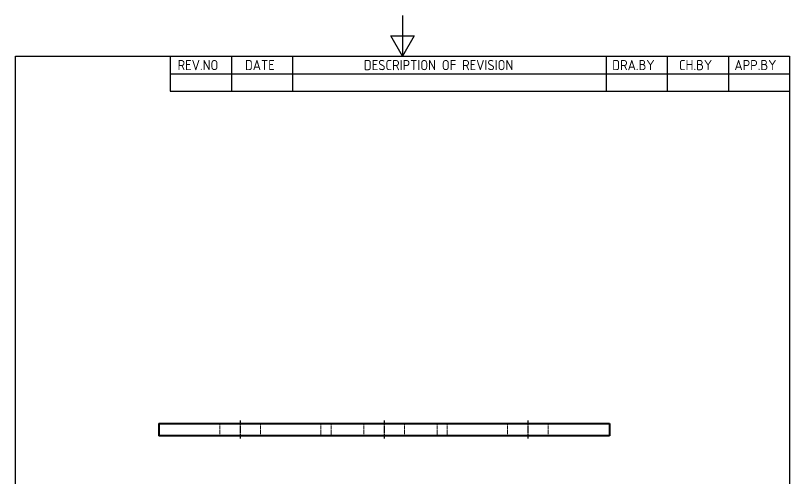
# Model space of a CAD drawing. Header units: millimetres. Extents: x 0 to 210, y 0 to 297.
# Drawn here: x 10 to 200, y 183.4 to 297 of the extents above; entities that cross this region are included whole.
import ezdxf

# ---------------------------------------------------------------- set-up
doc = ezdxf.new("R2010")
doc.units = ezdxf.units.MM
doc.linetypes.add('CHAIN', pattern=[0.7087, 0.4724, -0.0591, 0.1181, -0.0591])
doc.linetypes.add('DASHED', pattern=[0.2067, 0.1654, -0.0413])
doc.layers.get('0').update_dxf_attribs({"color": 3, "lineweight": 25, "true_color": 0x00ff00})
for name, color, linetype, lineweight, true_color in [('가려진 것(ISO)', 2, 'DASHED', 18, 0xffff00), ('가시적인 것(ISO)', 3, 'Continuous', 40, 0x00ff00), ('기호(ISO)', 5, 'Continuous', 25, 0x0000ff), ('중심선(ISO)', 1, 'Continuous', 25, 0xff0000)]:
    doc.layers.add(name, color=color, linetype=linetype, lineweight=lineweight, true_color=true_color)
doc.layers.add('경계(ISO)', color=7, linetype='Continuous', lineweight=25)
doc.styles.add('ISO ProportionalPSTEK', font='isocp.shx')

# ---------------------------------------------------------------- blocks, each defined once
blk = doc.blocks.new('경계 Default Border')
at = {"layer": '경계(ISO)', "flags": 128}
for points in [[(105, 297.0000076293945), (105, 287.0000076293945), (102.1132469177246, 292.0000076293945), (107.8867530822754, 292.0000076293945), (105, 287.0000076293945)], [(10, 10), (10, 287.0000076293945), (200, 287.0000076293945), (200, 10), (10, 10)]]:
    blk.add_lwpolyline(points, dxfattribs=at)
blk = doc.blocks.new('리비전 내역')
at = {"layer": '기호(ISO)'}
for p, q in [((48.00000000000001, 287.0000076293945), (200, 287.0000076293945)), ((48.00000000000001, 287.0000076293945), (48.00000000000001, 282.7200076293945)), ((63.00000000000001, 287.0000076293945), (63.00000000000001, 282.7200076293945)), ((78, 287.0000076293945), (78, 282.7200076293945)), ((155, 287.0000076293945), (155, 282.7200076293945)), ((170, 287.0000076293945), (170, 282.7200076293945)), ((185, 287.0000076293945), (185, 282.7200076293945)), ((200, 287.0000076293945), (200, 282.7200076293945)), ((48.00000000000001, 282.7200076293945), (200, 282.7200076293945)), ((48.00000000000001, 282.7200076293945), (48.00000000000001, 278.4400076293945)), ((63.00000000000001, 282.7200076293945), (63.00000000000001, 278.4400076293945)), ((78, 282.7200076293945), (78, 278.4400076293945)), ((155, 282.7200076293945), (155, 278.4400076293945)), ((170, 282.7200076293945), (170, 278.4400076293945)), ((185, 282.7200076293945), (185, 278.4400076293945)), ((200, 282.7200076293945), (200, 278.4400076293945)), ((48.00000000000001, 278.4400076293945), (200, 278.4400076293945))]:
    blk.add_line(p, q, dxfattribs=at)
at = {"layer": '기호(ISO)', "color": 2, "true_color": 0xffff00, "char_height": 2.5, "attachment_point": 7, "style": 'ISO ProportionalPSTEK'}
for s, insert in [('REV.NO', (49.7871163682308, 283.5831900503393)), ('DATE', (66.31423177283666, 283.5831900503393)), ('DESCRIPTION OF REVISION', (95.50702043336295, 283.5831900503393)), ('DRA.BY', (156.4757339553203, 283.5831900503393)), ('CH.BY', (172.8642915086116, 283.5831900503393)), ('APP.BY', (186.4777339604403, 283.5831900503393))]:
    blk.add_mtext(s, dxfattribs=dict(at, insert=insert))

msp = doc.modelspace()

# ---------------------------------------------------------------- linework, layer by layer
at = {"layer": '가려진 것(ISO)'}
for p, q in [((60.17629013593256, 196.8969222491185), (60.17629013593256, 193.8969222491185)), ((70.17629013593256, 196.8969222491185), (70.17629013593256, 193.8969222491185)), ((84.97629013593254, 193.8969222491233), (84.97629013593254, 196.8969222491233)), ((87.47629013593254, 193.8969222491233), (87.47629013593254, 196.8969222491233)), ((95.47629013593254, 196.8969222491185), (95.47629013593254, 193.8969222491185)), ((105.4762901359325, 196.8969222491185), (105.4762901359325, 193.8969222491185)), ((113.4762901359325, 193.8969222491233), (113.4762901359325, 196.8969222491233)), ((115.9762901359325, 193.8969222491233), (115.9762901359325, 196.8969222491233)), ((130.7762901359326, 196.8969222491185), (130.7762901359326, 193.8969222491185)), ((140.7762901359326, 196.8969222491185), (140.7762901359326, 193.8969222491185))]:
    msp.add_line(p, q, dxfattribs=at)
at = {"layer": '가시적인 것(ISO)'}
for p, q in [((45.17629013593255, 196.8969222491245), (155.7762901359326, 196.8969222491245)), ((45.17629013593255, 196.8969222491245), (45.17629013593255, 193.8969222491245)), ((155.7762901359326, 196.8969222491245), (155.7762901359326, 193.8969222491245)), ((155.7762901359326, 193.8969222491245), (45.17629013593254, 193.8969222491245))]:
    msp.add_line(p, q, dxfattribs=at)
at = {"layer": '중심선(ISO)', "linetype": 'CHAIN'}
for p, q in [((65.17629013593255, 197.6469222491185), (65.17629013593255, 193.1469222491185)), ((100.4762901359325, 197.6469222491185), (100.4762901359325, 193.1469222491185)), ((135.7762901359326, 197.6469222491185), (135.7762901359326, 193.1469222491185))]:
    msp.add_line(p, q, dxfattribs=at)

# ---------------------------------------------------------------- block references
msp.add_blockref('경계 Default Border', (0, 0))
at = {"layer": '기호(ISO)'}
msp.add_blockref('리비전 내역', (0, 0), dxfattribs=at)

doc.saveas('drawing.dxf')
